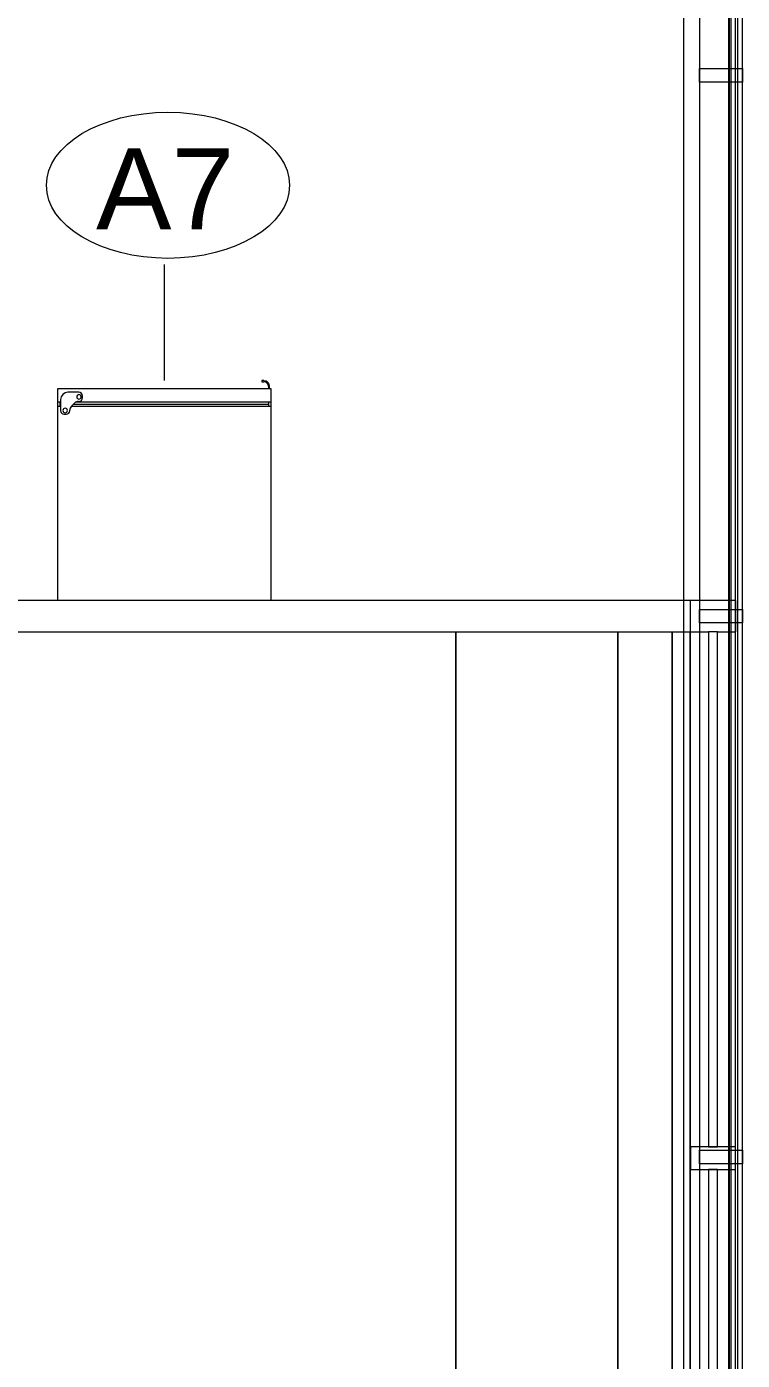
# Model space of a CAD drawing. Header units: inches. Extents: x 4757 to 6765, y 9919 to 10946.
# Drawn here: x 6686 to 6765.4, y 10478.7 to 10626.7 of the extents above; entities that cross this region are included whole.
import ezdxf

# ---------------------------------------------------------------- set-up
doc = ezdxf.new("R2010")
doc.units = ezdxf.units.IN
doc.header["$MEASUREMENT"] = 0
for name, color, linetype, lineweight in [('A-GLAZ-CURT', 52, 'Continuous', 9), ('A-GLAZ-CWMG', 51, 'Continuous', 9), ('Bb-cor', 7, 'Continuous', 9), ('Bb-mullion', 7, 'Continuous', 9), ('I-FURN', 30, 'Continuous', 9), ('I-WALL', 2, 'Continuous', 9), ('Propidex Polylines', 7, 'Continuous', 9), ('Q-SPCQ', 91, 'Continuous', 9), ('Q-SPCQ-IDEN', 132, 'Continuous', 9), ('Rosslyn Plaza North_1777 North Kent St _W632_-09_dwg', 8, 'Continuous', 9)]:
    doc.layers.add(name, color=color, linetype=linetype, lineweight=lineweight)
doc.styles.add('Arial_3', font='arial.ttf', dxfattribs={"height": 9})

# ---------------------------------------------------------------- blocks, each defined once
blk = doc.blocks.new('System Panel - Glazed-8050951-Level XX  POWER _ SIGNAL')
at = {"layer": 'A-GLAZ-CURT', "lineweight": 13}
for p, q in [((28.57, 0.5), (-28.57, 0.5)), ((-28.57, 0.5), (-28.57, -0.5)), ((28.57, -0.5), (28.57, 0.5)), ((-28.57, -0.5), (28.57, -0.5))]:
    blk.add_line(p, q, dxfattribs=at)
blk = doc.blocks.new('System Panel - Glazed-7897591-Level XX  POWER _ SIGNAL')
at = {"layer": 'A-GLAZ-CURT', "lineweight": 13}
for p, q in [((28.75, 0.5), (-28.75, 0.5)), ((-28.75, 0.5), (-28.75, -0.5)), ((28.75, -0.5), (28.75, 0.5)), ((-28.75, -0.5), (28.75, -0.5))]:
    blk.add_line(p, q, dxfattribs=at)
blk = doc.blocks.new('Rectangular Mullion - 2_5_ x 5_ rectangular-7897585-Level XX  POWER _ SIGNAL')
at = {"layer": 'A-GLAZ-CWMG', "lineweight": 20}
for p, q in [((-1.25, 2.5), (1.25, 2.5)), ((-1.25, -2.5), (-1.25, 2.5)), ((1.25, 2.5), (1.25, -2.5)), ((1.25, -2.5), (-1.25, -2.5))]:
    blk.add_line(p, q, dxfattribs=at)
blk = doc.blocks.new('Rectangular Mullion - 2_5_ x 5_ rectangular-7897586-Level XX  POWER _ SIGNAL')
at = {"layer": 'A-GLAZ-CWMG'}
for p, q in [((6759.67, 10458.91), (6759.67, 10499.91)), ((6764.67, 10442.41), (6764.67, 10499.91)), ((6759.67, 10442.41), (6759.67, 10455.41))]:
    blk.add_line(p, q, dxfattribs=at)
blk = doc.blocks.new('Rectangular Mullion - 2_5_ x 5_ rectangular-8050953-Level XX  POWER _ SIGNAL')
at = {"layer": 'A-GLAZ-CWMG'}
for p, q in [((6759.67, 10559.54), (6761.67, 10559.54)), ((6759.67, 10502.41), (6759.67, 10559.54)), ((6762.67, 10559.54), (6764.67, 10559.54)), ((6764.67, 10502.41), (6764.67, 10559.54))]:
    blk.add_line(p, q, dxfattribs=at)
blk = doc.blocks.new('Booth Seat21 - Booth Seat-8496057-Level XX  POWER _ SIGNAL')
at = {"layer": 'I-FURN'}
for p, q in [((6733.61, 10559.54), (6733.61, 10458.91)), ((6733.61, 10458.91), (6733.61, 10559.54)), ((6733.61, 10559.54), (6751.61, 10559.54)), ((6751.61, 10559.54), (6751.61, 10458.91)), ((6751.61, 10458.91), (6751.61, 10559.54)), ((6751.61, 10559.54), (6757.61, 10559.54)), ((6757.61, 10559.54), (6757.61, 10458.91)), ((6757.61, 10458.91), (6757.61, 10559.54)), ((6757.61, 10559.54), (6759.61, 10559.54)), ((6757.61, 10458.91), (6757.61, 10559.54)), ((6757.61, 10559.54), (6757.61, 10458.91)), ((6757.61, 10458.91), (6757.61, 10559.54)), ((6757.61, 10559.54), (6757.61, 10458.91)), ((6759.61, 10458.91), (6759.61, 10559.54)), ((6759.61, 10559.54), (6759.61, 10458.91))]:
    blk.add_line(p, q, dxfattribs=at)
blk = doc.blocks.new('Refrigerator_32quot_ADA_Compliant_7131 - Refrigerator_32quot_ADA_Compliant_7131-8369703-Level XX  POWER _ SIGNAL')
at = {"layer": 'Q-SPCQ'}
for p, q in [((0, -21.5), (0, 0)), ((23.63, 0), (23.63, -21.5)), ((22.92, -20.66), (22.72, -20.66)), ((0, -21.5), (22.17, -21.5)), ((0, -22), (0, -21.5)), ((0, -23.5), (0, -22)), ((0, -22), (21.64, -22)), ((0.25, -21.75), (0.25, -21.5)), ((0.25, -22), (0.25, -21.75)), ((0.25, -21.75), (21.93, -21.75)), ((21.35, -22.08), (21.3, -22.08)), ((22.13, -21.54), (21.78, -21.9)), ((22.31, -21.06), (22.31, -21.11)), ((23.33, -22.28), (23.33, -21.06)), ((23.33, -21.5), (23.63, -21.5)), ((23.33, -21.75), (23.38, -21.75)), ((23.33, -22), (23.63, -22)), ((23.38, -21.5), (23.38, -21.75)), ((23.38, -21.75), (23.38, -22)), ((23.63, -21.5), (23.63, -22)), ((23.63, -22), (23.63, -23.5)), ((23.63, -23.5), (0, -23.5)), ((0.13, -23.5), (0.13, -23.75)), ((0.25, -23.75), (0.25, -23.5)), ((20.89, -22.48), (20.89, -22.68)), ((21.3, -23.09), (22.52, -23.09)), ((1, -24.25), (0.75, -24.25)), ((0.75, -24.38), (1, -24.38)), ((1, -24.38), (1, -24.25))]:
    blk.add_line(p, q, dxfattribs=at)
for centre, radius, start, end in [((22.72, -21.06), 0.406, 90, 180), ((22.92, -21.06), 0.406, 0, 90), ((21.3, -22.48), 0.406, 90, 180), ((21.35, -21.47), 0.608, 270, 315), ((21.7, -21.11), 0.608, 315, 0), ((22.82, -21.07), 0.25, 0, 180), ((22.82, -21.07), 0.25, 0, 180), ((22.82, -21.07), 0.25, 180, 360), ((22.82, -21.07), 0.25, 180, 360), ((21.3, -22.68), 0.406, 180, 270), ((21.29, -22.58), 0.25, 0, 180), ((21.29, -22.58), 0.25, 0, 180), ((21.29, -22.58), 0.25, 180, 360), ((21.29, -22.58), 0.25, 180, 360), ((22.52, -22.28), 0.811, 270, 360), ((0.75, -23.75), 0.625, 180, 270), ((0.75, -23.75), 0.5, 180, 270)]:
    blk.add_arc(centre, radius, start, end, dxfattribs=at)
blk = doc.blocks.new('Rosslyn Plaza North_1777 North Kent St _W632_-09_dwg-6954577-Level XX  POWER _ SIGNAL')
at = {"layer": 'Bb-cor'}
for p, q in [((6765.42, 9961.15), (6765.42, 10681.4)), ((6758.92, 10459.03), (6758.92, 10655.67)), ((6763.92, 10000.77), (6763.92, 10641.79)), ((6764.17, 10000.77), (6764.17, 10641.79)), ((6764.67, 10000.77), (6764.67, 10641.79)), ((6764.92, 10000.77), (6764.92, 10641.79))]:
    blk.add_line(p, q, dxfattribs=at)
at = {"layer": 'Bb-cor', "flags": 128}
blk.add_lwpolyline([(6760.67, 10643.29), (6760.67, 10456.28), (6758.92, 10456.28)], dxfattribs=at)
at = {"layer": 'Bb-mullion', "flags": 128}
for points in [[(6760.67, 10622.04), (6765.42, 10622.04), (6765.42, 10620.54), (6760.67, 10620.54)], [(6760.67, 10562.04), (6765.42, 10562.04), (6765.42, 10560.54), (6760.67, 10560.54)], [(6760.67, 10502.04), (6765.42, 10502.04), (6765.42, 10500.54), (6760.67, 10500.54)]]:
    blk.add_lwpolyline(points, close=True, dxfattribs=at)
at = {"layer": 'Propidex Polylines', "flags": 128}
blk.add_lwpolyline([(6731.03, 9918.54), (6741.23, 9928.74), (6731.13, 9938.84), (6749.74, 9983.65), (6763.98, 9983.65), (6763.98, 10658.89), (6749.65, 10658.89), (6731.13, 10703.71), (6741.25, 10713.83), (6532.97, 10922.11), (6522.83, 10911.97), (6478.05, 10930.56), (6478.05, 10944.79), (5082.78, 10944.79), (5082.78, 10930.51), (5037.97, 10912), (5027.88, 10922.09), (4757.33, 10651.54)], dxfattribs=at)
blk = doc.blocks.new('Appliance_Specialty Equipment Tag - Standard-3515593-Level XX  POWER _ SIGNAL')
at = {"layer": 'Q-SPCQ-IDEN'}
blk.add_ellipse((-0.0499, 0.0037), major_axis=(-0.1406, 0), ratio=0.600473, dxfattribs=at)

msp = doc.modelspace()

# ---------------------------------------------------------------- linework, layer by layer
at = {"layer": 'I-WALL', "lineweight": 13}
for p, q in [((6759.67, 10563.04), (6514.99, 10563.04)), ((6759.67, 10559.54), (6759.67, 10563.04)), ((6514.99, 10559.54), (6759.67, 10559.54))]:
    msp.add_line(p, q, dxfattribs=at)
at = {"layer": 'I-WALL'}
for q in [(6759.67, 10563.04), (6764.67, 10559.54)]:
    msp.add_line((6764.67, 10563.04), q, dxfattribs=at)
at = {"layer": 'Q-SPCQ-IDEN'}
msp.add_line((6701.25, 10587.42), (6701.25, 10600.29), dxfattribs=at)

# ---------------------------------------------------------------- block references
at = {"layer": 'A-GLAZ-CURT', "rotation": 270}
for name, p in [('System Panel - Glazed-8050951-Level XX  POWER _ SIGNAL', (6762.17, 10530.98)), ('System Panel - Glazed-7897591-Level XX  POWER _ SIGNAL', (6762.17, 10471.16))]:
    msp.add_blockref(name, p, dxfattribs=at)
at = {"layer": 'A-GLAZ-CWMG'}
for name in ['Rectangular Mullion - 2_5_ x 5_ rectangular-8050953-Level XX  POWER _ SIGNAL', 'Rectangular Mullion - 2_5_ x 5_ rectangular-7897586-Level XX  POWER _ SIGNAL']:
    msp.add_blockref(name, (0, 0), dxfattribs=at)
at = {"layer": 'A-GLAZ-CWMG', "extrusion": (0, 0, -1), "rotation": 270}
msp.add_blockref('Rectangular Mullion - 2_5_ x 5_ rectangular-7897585-Level XX  POWER _ SIGNAL', (-6762.17, 10501.16), dxfattribs=at)
at = {"layer": 'I-FURN'}
msp.add_blockref('Booth Seat21 - Booth Seat-8496057-Level XX  POWER _ SIGNAL', (0, 0), dxfattribs=at)
at = {"layer": 'Q-SPCQ', "rotation": 180}
msp.add_blockref('Refrigerator_32quot_ADA_Compliant_7131 - Refrigerator_32quot_ADA_Compliant_7131-8369703-Level XX  POWER _ SIGNAL', (6713.06, 10563.04), dxfattribs=at)
at = {"layer": 'Q-SPCQ-IDEN', "xscale": 95.99999999999994, "yscale": 95.99999999999994, "zscale": 95.99999999999994}
msp.add_blockref('Appliance_Specialty Equipment Tag - Standard-3515593-Level XX  POWER _ SIGNAL', (6706.44, 10608.74), dxfattribs=at)
at = {"layer": 'Rosslyn Plaza North_1777 North Kent St _W632_-09_dwg', "color": 7}
msp.add_blockref('Rosslyn Plaza North_1777 North Kent St _W632_-09_dwg-6954577-Level XX  POWER _ SIGNAL', (0, 0), dxfattribs=at)

# ---------------------------------------------------------------- texts
at = {"layer": 'Q-SPCQ-IDEN', "insert": (6693.66, 10613.2), "char_height": 9, "width": 18.786, "attachment_point": 1, "style": 'Arial_3'}
msp.add_mtext('A7', dxfattribs=at)

doc.saveas('drawing.dxf')
